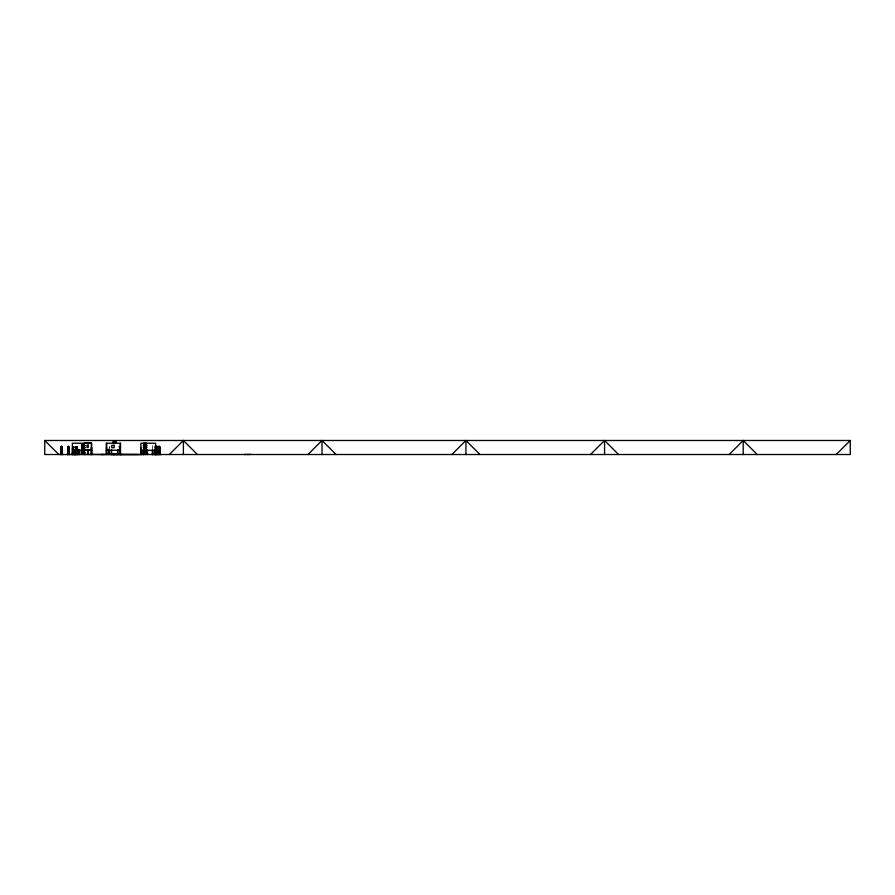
<?xml version="1.0" encoding="UTF-8"?>
<svg xmlns="http://www.w3.org/2000/svg" width="895" height="895" viewBox="0 0 895 895"><rect width="100%" height="100%" fill="white"/><g stroke="black" fill="none" stroke-linecap="round" stroke-linejoin="round"><path stroke-width="0.67" stroke-dasharray="4.47 3.36" d="M76.623 448.518L76.825 447.567M75.191 447.41L75.091 448.339L75.963 446.381L76.534 448.608M76.31 447.5L77.239 446.381L77.843 448.608M76.31 448.518L76.623 447.422L75.986 448.507M77.037 448.977L77.362 448.171L76.936 448.809L76.522 448.126L76.825 448.977M75.963 447.992L75.381 447.992M74.766 447.489L75.37 446.381M76.612 446.381L75.986 448.608M108.966 448.608L109.839 446.381M75.113 447.5L75.762 446.549L75.963 447.5L77.261 447.388L77.887 448.507M74.755 446.381L75.37 448.608M77.227 446.404L77.529 447.5M77.227 447.422L77.529 448.518M75.963 446.404L76.243 447.5M77.026 447.567L77.227 448.518M152.62 445.576L152.62 449.089M109.425 447.5L109.425 448.339M77.664 447.41L77.652 448.507M76.366 447.41L76.31 448.339M76.153 447.41L76.008 448.596M76.825 446.549L77.026 448.417L76.825 446.549"/><path stroke-width="1.34" d="M156.916 449.614L156.01 450.733L155.473 446.404L156.502 446.381L156.927 447.5L157.128 454.38M156.043 447.5L156.356 446.549L156.48 448.518M156.468 449.861L156.491 448.126M155.875 447.466L155.473 446.381M156.267 447.5L155.976 449.861M68.322 446.549L68.49 448.417L68.3 446.549M73.01 446.549L73.01 448.417M155.831 447.5L156.043 446.404L156.949 448.608L155.663 449.715M159.634 446.381L158.572 447.5M62.236 454.515L62.348 447.489L61.252 446.381L61.028 448.339L61.375 448.999L62.068 448.339M69.172 454.515L69.206 447.489L68.121 446.381L67.886 448.339L68.233 448.999L68.926 448.339M72.54 454.515L72.831 446.404L72.271 454.515M156.01 449.827L156.2 449.133L156.401 449.827M156.211 448.809L156.39 448.171M76.511 454.515L76.489 449.771M155.238 447.5L155.35 446.549M155.607 447.5L156.066 446.381L156.323 447.5M157.822 446.381L157.363 447.5L158.258 446.381L158.683 447.5L158.628 454.515L158.538 447.41M158.739 447.5L159.187 446.381M158.236 449.693L158.762 448.596L159.634 449.715M158.683 448.596L157.788 449.715M159.612 449.715L160.037 448.596M156.692 448.339L156.401 448.999L155.462 448.339M156.692 449.346L156.401 450.006L155.831 449.346M158.449 448.339L158.158 448.999L157.587 448.339M60.67 454.515L61.274 446.381M62.348 448.608L61.252 449.715L60.77 448.596M67.539 454.515L68.143 446.381M68.658 449.715L69.195 448.596L68.68 449.715L67.606 448.596L68.143 449.693M77.887 449.614L77.239 450.733L75.986 449.614M119.303 449.715L120.176 448.608M169.345 454.515L183.385 440.485L197.426 454.515M307.981 454.515L322.021 440.485L336.061 454.515M451.885 454.515L465.926 440.485L479.966 454.515M590.521 454.515L604.561 440.485L618.602 454.515M729.156 454.515L743.197 440.485L757.237 454.515M836.21 454.515L850.25 440.485L850.25 454.515L44.75 454.515L44.75 440.485L850.25 440.485M115.623 443.204L115.791 442.98M113.128 442.488L115.175 442.264M113.878 442.387L113.497 442.633M115.779 443.204L114.929 443.305M115.075 442.231L115.947 441.996M115.444 441.291L112.96 441.615L113.81 441.772M84.768 449.01L81.534 449.01L84.835 449.066M143.659 448.865L146.724 448.921L143.927 448.932M84.287 443.014L91.312 443.014L91.413 454.515M81.534 443.64L84.824 443.64M81.546 443.741L84.824 443.741M143.435 445.05L146.724 445.05M81.523 445.307L84.846 445.307M143.413 445.262L146.746 445.262M81.523 445.408L84.846 445.408M143.435 445.374L146.724 445.374M81.546 445.52L84.824 445.52M158.113 446.549L157.945 448.417L158.091 446.549M143.435 446.985L146.724 446.985M81.546 447.131L84.824 447.131M143.413 447.097L146.746 447.097M81.523 447.243L84.846 447.343M91.391 447.276L91.256 454.302M143.413 447.198L146.746 447.198M69.206 447.489L68.669 446.404M81.546 447.455L84.824 447.455M119.908 447.5L120.501 447.5M140.806 447.5L141.018 454.515M156.01 447.388L156.636 447.5L156.647 454.515M159.936 447.5L160.138 454.515M72.26 448.608L72.831 449.693M156.535 448.596L156.11 449.715L155.607 448.596L155.797 454.515L155.831 448.518M157.352 448.608L157.822 449.715M155.573 449.614L156.01 450.733M84.287 450.04L91.312 450.04M72.35 450.252L82.228 450.252M84.197 450.252L91.682 450.252M106.292 450.252L120.333 450.252M140.884 450.252L143.222 450.252M146.545 450.252L155.573 450.252M143.435 450.487L146.724 450.487M81.546 450.632L84.824 450.632M143.413 450.599L146.746 450.7M81.523 450.744L84.857 450.744M143.435 450.811L146.724 450.811M81.546 450.957L84.824 450.957M81.546 452.568L84.824 452.568M143.413 452.534L146.746 452.534M81.523 452.68L84.857 452.781M143.413 452.635L146.746 452.635M81.546 452.892L84.824 452.892M113.184 453.642L114.761 453.642L114.717 454.515M75.37 454.268L74.677 454.515M75.907 454.268L76.522 454.268M79.454 454.268L79.689 450.207M92.509 454.168L90.227 454.515M116.126 454.235L112.669 454.515M119.908 454.268L120.501 454.268M147.44 454.268L143.122 454.515M155.26 454.268L156.021 454.268M156.424 454.268L157.017 454.268M59.629 454.38L63.332 454.515M81.546 454.447L139.385 454.515M142.394 454.369L148.167 454.38M245.476 454.369L246.382 454.369M251.081 454.369L247.132 454.515M114.717 454.123L111.069 454.515M113.43 442.633L115.365 442.824L114.504 442.756M114.974 441.906L116.137 442.007M113.721 441.761L115.041 441.895M115.231 442.857L115.97 442.947M44.75 440.485L58.79 454.515M72.562 448.339L72.92 448.999M158.952 448.339L159.534 448.999L159.903 447.41M156.133 446.381L156.558 447.5L156.468 446.404M159.813 447.5L159.601 446.404L159.936 454.515M158.236 446.404L158.449 447.5M156.468 447.422L156.692 448.518M743.197 440.485L743.197 454.515M604.561 440.485L604.561 454.515M465.926 440.485L465.926 454.515M322.021 440.485L322.021 454.515M245.286 454.515L244.245 454.515M183.385 440.485L183.385 454.515M161.245 454.515L151.837 454.515M158.84 447.41L158.974 454.515M157.52 447.5L157.598 454.515M157.475 447.41L157.464 454.515M156.77 447.41L156.804 454.515M156.412 447.41L156.435 454.515M155.998 451.013L155.998 454.515M155.473 454.515L155.573 443.238L140.884 443.238L140.873 454.515M155.35 447.41L155.406 454.515M154.835 449.838L154.835 454.515M154.634 449.838L154.522 454.515M152.676 450.207L152.676 454.515M147.418 450.207L147.44 454.515L147.239 450.207M147.183 450.207L147.048 454.515M143.334 450.207L143.413 454.515M143.144 450.207L143.222 454.515M141.969 454.515L139.698 454.515M138.602 454.515L120.791 454.515M121.429 454.515L109.738 454.369M120.501 443.238L120.411 454.515L120.333 443.238L106.292 443.238L106.27 454.515M120.176 454.515L120.176 447.489L119.303 446.381L119.717 448.339M119.896 447.41L119.885 454.515M117.804 449.838L117.838 454.515M117.569 449.838L117.536 454.515L117.614 453.642L116.037 453.642L116.037 454.515L116.249 453.642M116.898 453.642L116.898 454.515M116.753 453.642L116.753 454.515M116.596 453.642L116.596 454.515M114.605 453.642L114.605 454.515M114.057 453.642L114.057 454.515M113.9 453.642L113.9 454.515M113.743 453.642L113.743 454.515M113.408 453.642L113.408 454.515M113.218 453.642L113.229 454.515M111.618 454.38L111.573 449.838M111.338 449.838L111.293 454.515M109.235 449.838L109.022 454.268M109 449.838L108.977 454.515M106.729 443.238L106.729 454.515M106.527 447.5L106.561 454.515M104.379 454.515L100.956 454.515M91.67 454.515L91.682 443.238L72.35 443.238L72.45 454.515M91.637 447.5L91.614 454.515M88.236 450.207L88.236 454.515M88.034 450.207L87.945 454.515M85.506 454.515L83.168 454.302M80.136 454.515L71.186 454.515M79.532 450.207L79.498 454.515M77.82 449.838L77.82 454.515M77.585 449.838L77.563 454.515M76.276 449.838L76.265 454.515M76.097 449.838L76.12 454.515M75.93 449.838L75.974 454.515M75.281 449.838L75.337 454.515M75.113 449.838L75.158 454.515M74.945 449.838L74.99 454.515M74.788 449.838L74.878 454.515M73.793 449.838L73.86 454.515M73.647 449.838L73.759 454.515M73.524 449.838L73.502 454.515M70.19 454.515L66.487 454.481M69.038 447.41L68.937 454.515M68.412 446.381L68.412 449.715M67.751 447.41L67.763 454.515M62.169 447.41L62.079 454.515M61.542 446.381L61.542 449.715M60.894 447.41L60.905 454.515M159.31 446.549L159.455 448.417L159.31 446.549M61.453 446.549L61.632 448.417L61.431 446.549M146.724 443.428L143.435 443.428L146.724 443.495M88.236 445.128L87.028 445.128L87.028 447.545L88.236 447.545L88.236 445.128M114.18 445.352L111.774 445.352L111.774 447.757L114.18 447.757L114.18 445.352M62.348 447.489L61.811 446.404L62.326 447.5M152.474 454.515L152.497 450.207L152.418 454.515"/></g></svg>
